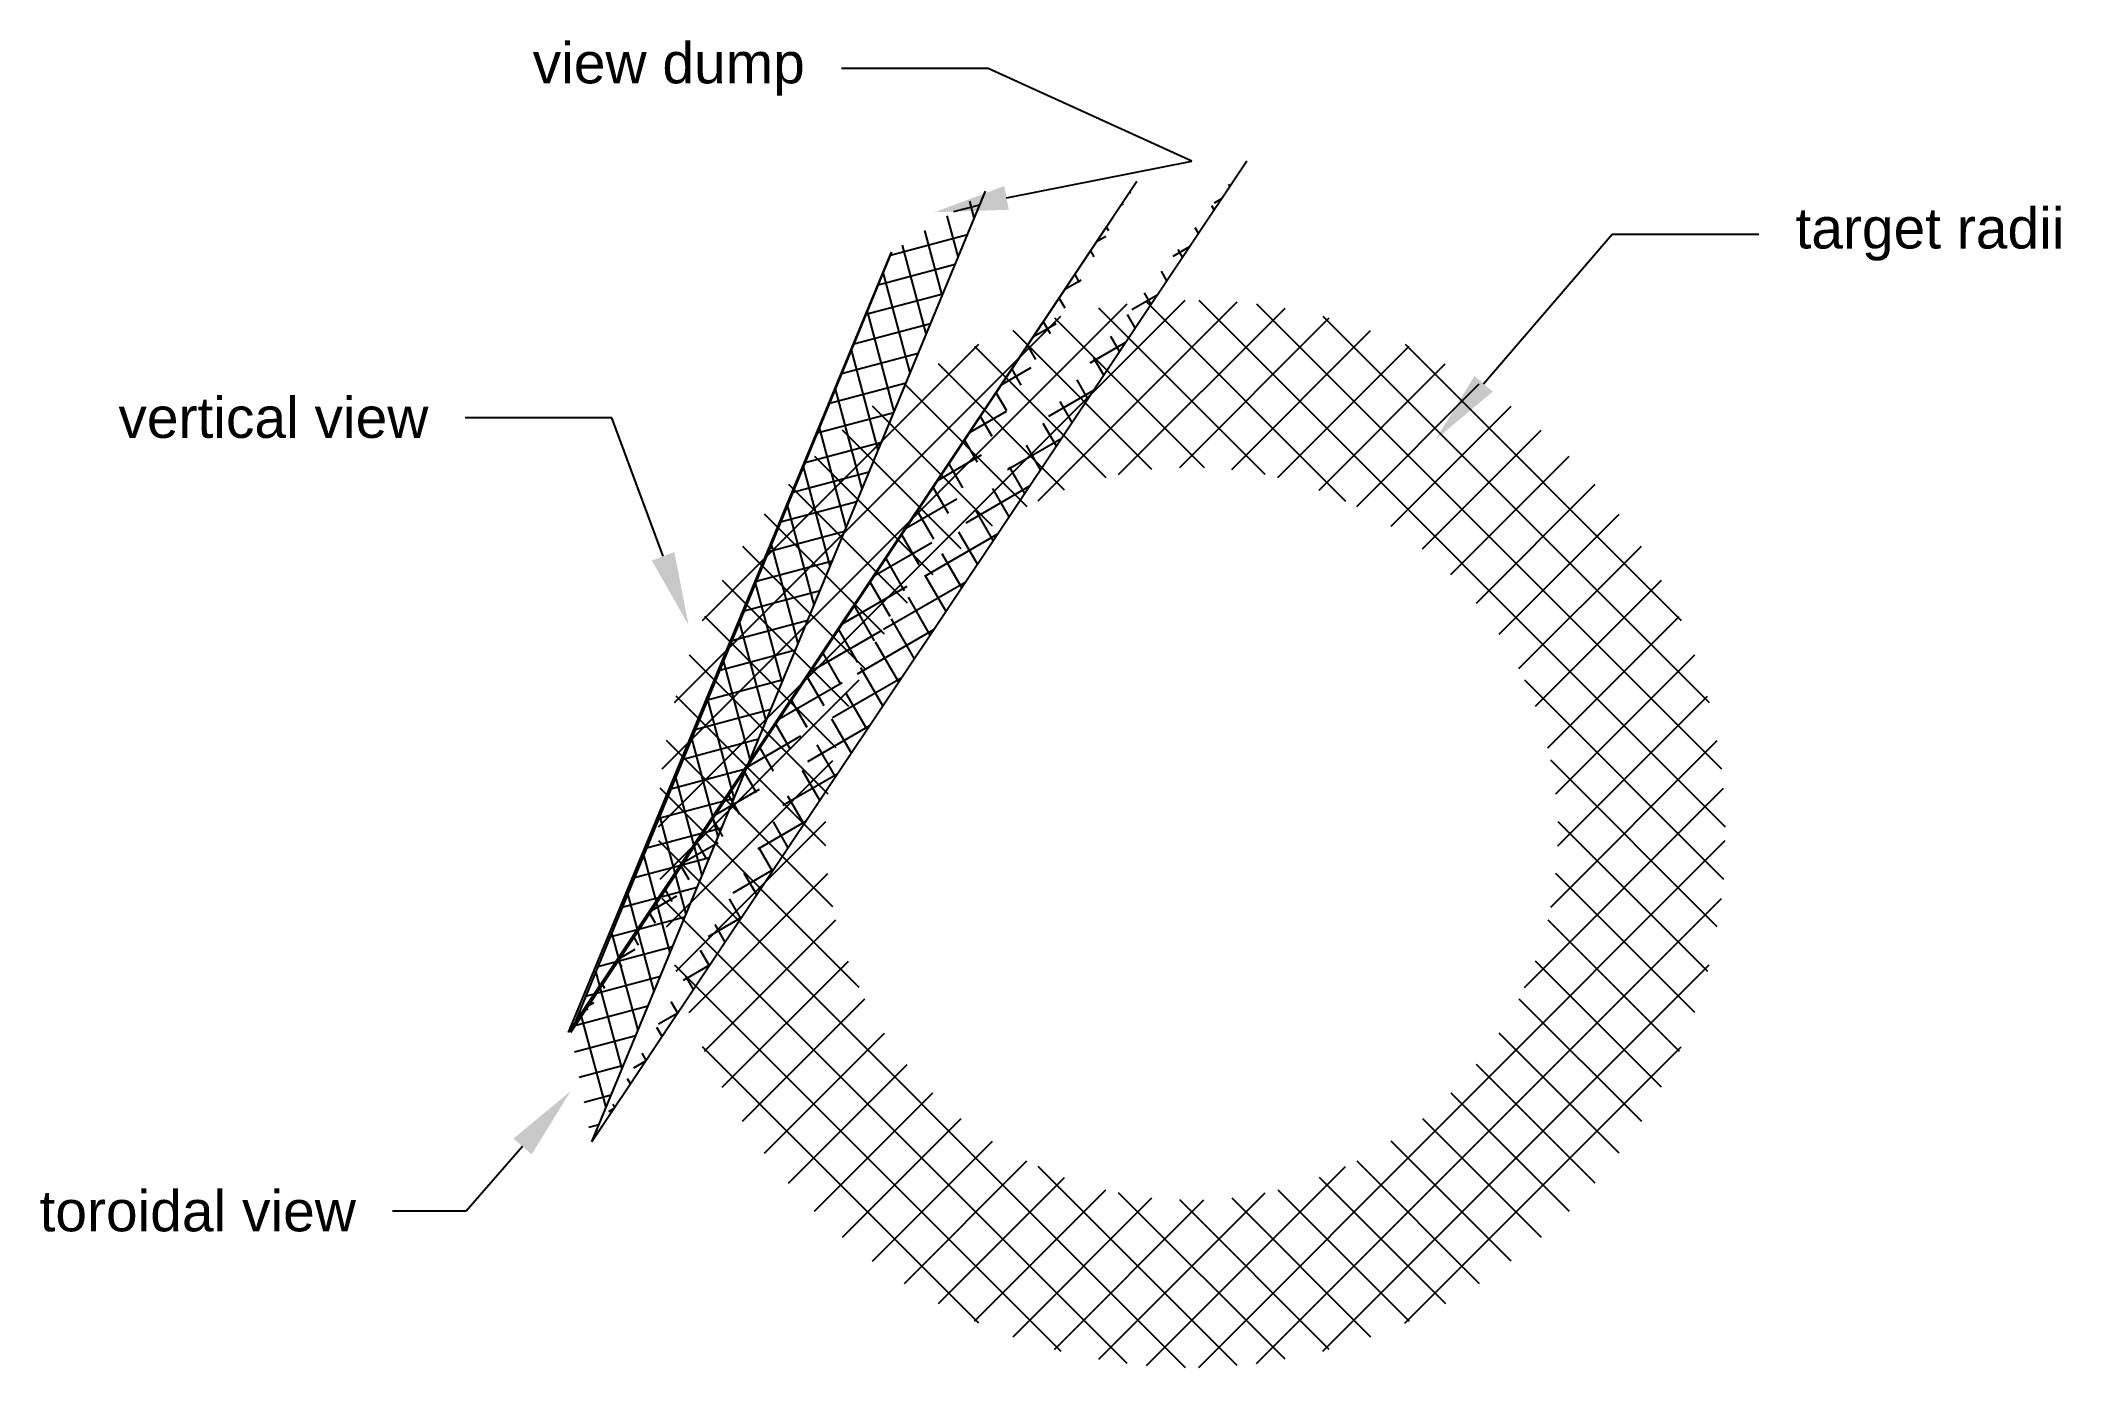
# Model space of a CAD drawing. Header units: inches. Extents: x -2.83 to 2.13, y -1.31 to 1.95.
import ezdxf
from ezdxf import colors
from ezdxf.entities.mleader import LeaderData, LeaderLine
from ezdxf.math import Vec2, Vec3

# ---------------------------------------------------------------- set-up
doc = ezdxf.new("R2010")
doc.units = ezdxf.units.IN
doc.header["$MEASUREMENT"] = 0
doc.styles.get("Standard").update_dxf_attribs({"font": 'ARIAL.TTF'})

msp = doc.modelspace()

# ---------------------------------------------------------------- hatches: boundary and pattern name
h = msp.add_hatch()
h.set_pattern_fill('ANSI37', color=256, scale=0.5, angle=345, style=0)
edge = h.paths.add_edge_path()
edge.add_line((-0.1349, 1.6), (-1.5244, -0.4877))
edge.add_line((0.1349, 1.65), (-1.4728, -0.7561))
h = msp.add_hatch()
h.set_pattern_fill('ANSI37', color=256, scale=0.5, angle=330, style=0)
edge = h.paths.add_edge_path()
edge.add_line((-0.7369, 1.4266), (-1.5244, -0.4877))
edge.add_line((-1.4728, -0.7561), (-0.5068, 1.576))
h = msp.add_hatch()
h.set_pattern_fill('ANSI37', color=256, scale=0.75, style=0)
edge = h.paths.add_edge_path(flags=16)
edge.add_arc((0, 0), 0.8988, 0, 360)
edge = h.paths.add_edge_path()
edge.add_arc((0, 0), 1.3092, 0, 360)

# ---------------------------------------------------------------- linework, layer by layer
for p, q in [((0.1349, 1.65, 1.1197), (-1.4728, -0.7561, 0.4698)), ((0.1349, 1.65, 0.8863), (-1.4728, -0.7561, 0.2364)), ((-0.1349, 1.6, 0.8863), (-1.5298, -0.4877, 0.2364)), ((-0.1349, 1.6, 1.1197), (-1.5244, -0.4877, 0.4698)), ((-1.4728, -0.7561, 0.4698), (-0.5068, 1.576, 1.4713)), ((-1.4728, -0.7561, 0.2364), (-0.5068, 1.576, 1.2379)), ((-1.5298, -0.4877, 0.2364), (-0.7369, 1.4266, 1.2379)), ((-0.7369, 1.4266, 1.4713), (-1.5244, -0.4877, 0.4698))]:
    msp.add_line(p, q)

# ---------------------------------------------------------------- leaders
ml = msp.add_multileader_mtext('Standard')
ml.set_content(' view dump', color=256)
ml.set_leader_properties()
ml.build(insert=Vec2(0, 0))
ml.multileader.update_dxf_attribs({"dogleg_length": 0.36, "arrow_head_size": 0.18})
ctx = ml.context
ctx.base_point, ctx.char_height, ctx.arrow_head_size, ctx.landing_gap_size, ctx.plane_origin = Vec3(-1.7408, 1.8766, 1.103), 0.1, 0.18, 0.09, Vec3(-0.6314, 1.5244, 1.103)
ctx.text_align_type = 2
notes = []
notes.append((ctx, [(0, (1, 1, 0), (-0.4999, 1.8766, 1.103), (-1, 0), 0.36, [(1, [(-0.6314, 1.5244, 1.103), (0, 1.65, 1.103)], 0, [])])]))
ctx.mtext.insert, ctx.mtext.alignment, ctx.mtext.flow_direction = Vec3(-0.9499, 1.9405, 1.103), 3, 5
ml = msp.add_multileader_mtext('Standard')
ml.set_content('target radii', color=256)
ml.set_leader_properties()
ml.build(insert=Vec2(0, 0))
ml.multileader.update_dxf_attribs({"dogleg_length": 0.36, "arrow_head_size": 0.18})
ctx = ml.context
ctx.base_point, ctx.char_height, ctx.arrow_head_size, ctx.landing_gap_size, ctx.plane_origin = Vec3(1.3914, 1.4707), 0.1, 0.18, 0.09, Vec3(0.5986, 0.9671)
notes.append((ctx, [(0, (1, 1, 0), (1.0314, 1.4707), (1, 0), 0.36, [(0, [(0.5986, 0.9671)], 0, [])])]))
ctx.mtext.insert, ctx.mtext.flow_direction = Vec3(1.4814, 1.5354), 5
ml = msp.add_multileader_mtext('Standard')
ml.set_content('vertical view', color=256)
ml.set_leader_properties()
ml.build(insert=Vec2(0, 0))
ml.multileader.update_dxf_attribs({"dogleg_length": 0.36, "arrow_head_size": 0.18})
ctx = ml.context
ctx.base_point, ctx.char_height, ctx.arrow_head_size, ctx.landing_gap_size, ctx.plane_origin = Vec3(-2.7215, 1.0201), 0.1, 0.18, 0.09, Vec3(-1.1697, 0.5617)
ctx.text_align_type = 2
notes.append((ctx, [(0, (1, 1, 0), (-1.4236, 1.0201), (-1, 0), 0.36, [(0, [(-1.2351, 0.5116)], 0, [])])]))
ctx.mtext.insert, ctx.mtext.alignment, ctx.mtext.flow_direction = Vec3(-1.8736, 1.0709), 3, 5
ml = msp.add_multileader_mtext('Standard')
ml.set_content('toroidal view', color=256)
ml.set_leader_properties()
ml.build(insert=Vec2(0, 0))
ml.multileader.update_dxf_attribs({"dogleg_length": 0.36, "arrow_head_size": 0.18})
ctx = ml.context
ctx.base_point, ctx.char_height, ctx.arrow_head_size, ctx.landing_gap_size, ctx.plane_origin = Vec3(-2.9144, -0.9262, 0.1015), 0.1, 0.18, 0.09, Vec3(-1.5244, -0.6314, 0.1015)
ctx.text_align_type = 2
notes.append((ctx, [(0, (1, 1, 0), (-1.7807, -0.9262, 0.1015), (-1, 0), 0.1808, [(0, [(-1.5244, -0.6314, 0.1015)], 0, [])])]))
ctx.mtext.insert, ctx.mtext.alignment, ctx.mtext.flow_direction = Vec3(-2.0515, -0.8754, 0.1015), 3, 5
for ctx, leaders in notes:
    for number, flags, end, landing, length, lines in leaders:
        leader = LeaderData()
        leader.index, (leader.has_last_leader_line, leader.has_dogleg_vector, leader.attachment_direction) = number, flags
        leader.last_leader_point, leader.dogleg_vector, leader.dogleg_length = Vec3(end), Vec3(landing), length
        for number, points, colour, breaks in lines:
            line = LeaderLine()
            line.index, line.vertices, line.color, line.breaks = number, Vec3.list(points), colors.encode_raw_color(colour), breaks
            leader.lines.append(line)
        ctx.leaders.append(leader)

doc.saveas('drawing.dxf')
